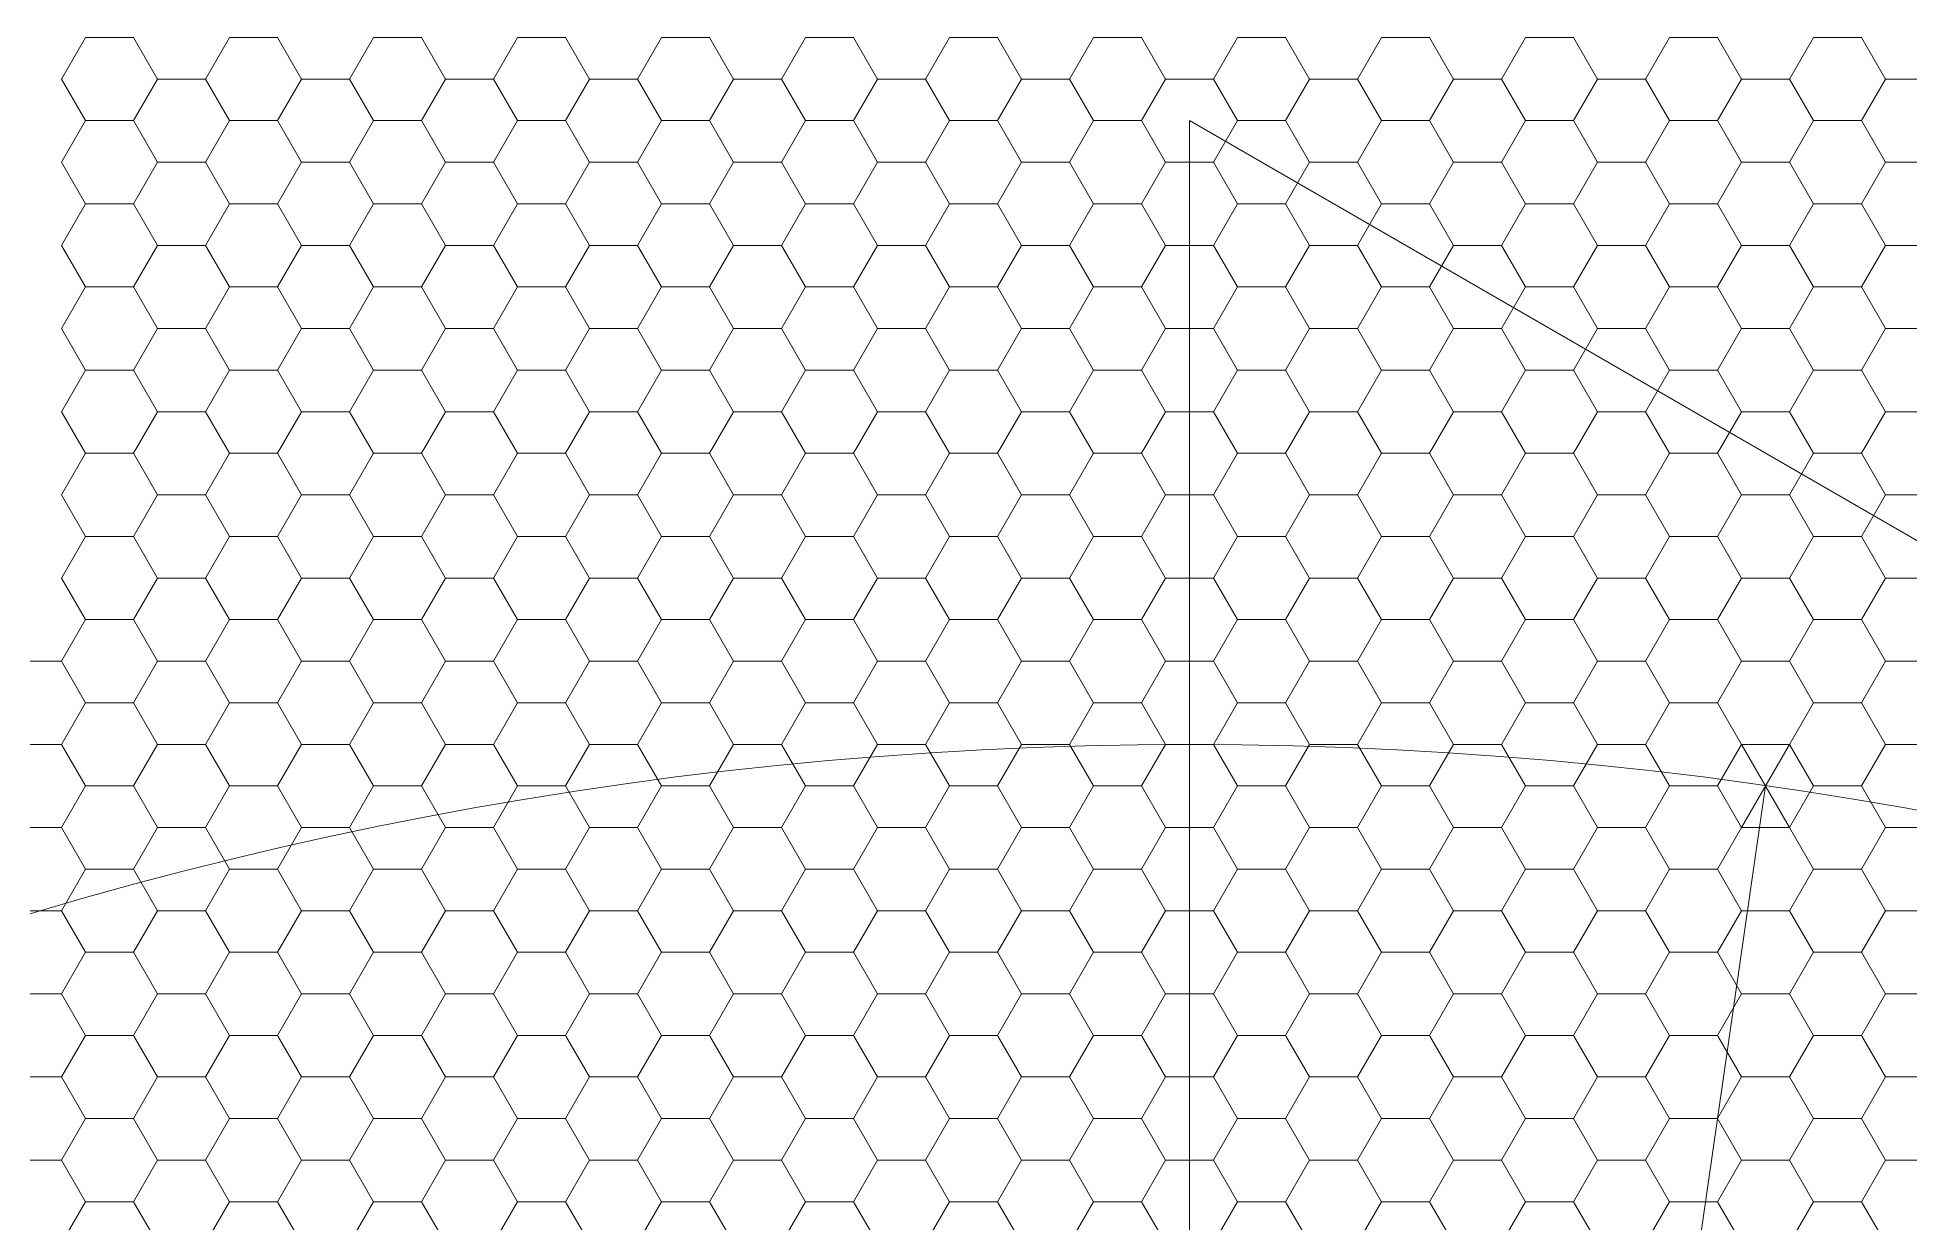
# Model space of a CAD drawing. Header units: inches. Extents: x 59 to 241, y -1 to 185.
# Drawn here: x 126 to 165, y 160.65 to 185.33 of the extents above; entities that cross this region are included whole.
import ezdxf

# ---------------------------------------------------------------- set-up
doc = ezdxf.new("R2010")
doc.units = ezdxf.units.IN
doc.header["$MEASUREMENT"] = 0
doc.layers.get('0').update_dxf_attribs({"lineweight": 0})
doc.layers.add('Dimensions', color=7, linetype='Continuous', lineweight=0)
doc.styles.get("Standard").update_dxf_attribs({"font": 'arial.ttf'})
doc.dimstyles.get("Standard").update_dxf_attribs({"dimtxt": 0.166667, "dimasz": 0.14, "dimexe": 0.13, "dimexo": 0.0625, "dimgap": 0.06, "dimtad": 0, "dimzin": 0, "dimdsep": 46, "dimtxsty": 'Standard', "dimcen": 0, "dimazin": 0, "dimtfac": 1, "dimtofl": 0, "dimtmove": 0, "dimatfit": 3, "dimfxl": 1, "dimtfillclr": 7, "dimtolj": 1, "dimtzin": 0, "dimarcsym": 0})

# ---------------------------------------------------------------- blocks, each defined once
blk = doc.blocks.new('*D2')
at = {"layer": 'Defpoints', "color": 0}
for p in [(150, 183.597), (201.759, 176.251), (151.157, 89.781), (150, 86.602), (150, 86.602)]:
    blk.add_point(p, dxfattribs=at)
at = {"layer": 'Dimensions', "color": 7, "linetype": 'ByBlock', "lineweight": -2}
for start, end in [(81.5757, 87.6283), (62.3717, 68.4243)]:
    blk.add_arc((150, 86.602), 3.382, start, end, dxfattribs=at)
at = {"layer": 'Dimensions', "color": 7}
for points in [[(150.14, 90.005), (150.139, 89.959), (150, 89.985)], [(151.557, 89.579), (151.58, 89.62), (151.691, 89.532)]]:
    blk.add_solid(points, dxfattribs=at)
at = {"layer": 'Dimensions', "color": 7, "lineweight": 0, "insert": (150.875, 89.87), "char_height": 0.16667, "attachment_point": 5, "rotation": 345}
blk.add_mtext('\\A1;30.00%%d', dxfattribs=at)
blk = doc.blocks.new('*D3')
at = {"layer": 'Defpoints', "color": 0}
for p in [(150, 183.597), (162, 169.741), (150.201, 88.698), (150, 86.602), (150, 86.602)]:
    blk.add_point(p, dxfattribs=at)
at = {"layer": 'Dimensions', "color": 7, "linetype": 'ByBlock', "lineweight": -2}
for start, end in [(85.5982, 86.1885), (77.9753, 81.7868)]:
    blk.add_arc((150, 86.602), 2.105, start, end, dxfattribs=at)
at = {"layer": 'Dimensions', "color": 7}
for points in [[(150.141, 88.726), (150.139, 88.679), (150, 88.707)], [(150.159, 88.678), (150.164, 88.724), (150.301, 88.686)]]:
    blk.add_solid(points, dxfattribs=at)
at = {"layer": 'Dimensions', "color": 7, "lineweight": 0, "insert": (150.754, 88.594), "char_height": 0.16667, "attachment_point": 5, "rotation": 347.9753}
blk.add_mtext('\\A1;8.21%%d', dxfattribs=at)

msp = doc.modelspace()

# ---------------------------------------------------------------- linework, layer by layer
at = {"color": 7, "linetype": 'Continuous', "lineweight": 0}
for p, q in [((150, 86.602), (150, 183.597)), ((234, 135.1), (150, 183.597)), ((161.5, 170.607), (162.5, 168.875)), ((162.5, 170.607), (161.5, 168.875)), ((150, 86.602), (162, 169.741))]:
    msp.add_line(p, q, dxfattribs=at)
at = {"color": 251, "linetype": 'Continuous', "lineweight": 0, "flags": 128}
for points in [[(128, 185.329), (127, 185.329), (126.5, 184.463), (127, 183.597), (128, 183.597), (128.5, 184.463)], [(131, 185.329), (130, 185.329), (129.5, 184.463), (130, 183.597), (131, 183.597), (131.5, 184.463)], [(134, 185.329), (133, 185.329), (132.5, 184.463), (133, 183.597), (134, 183.597), (134.5, 184.463)], [(137, 185.329), (136, 185.329), (135.5, 184.463), (136, 183.597), (137, 183.597), (137.5, 184.463)], [(140, 185.329), (139, 185.329), (138.5, 184.463), (139, 183.597), (140, 183.597), (140.5, 184.463)], [(143, 185.329), (142, 185.329), (141.5, 184.463), (142, 183.597), (143, 183.597), (143.5, 184.463)], [(146, 185.329), (145, 185.329), (144.5, 184.463), (145, 183.597), (146, 183.597), (146.5, 184.463)], [(149, 185.329), (148, 185.329), (147.5, 184.463), (148, 183.597), (149, 183.597), (149.5, 184.463)], [(152, 185.329), (151, 185.329), (150.5, 184.463), (151, 183.597), (152, 183.597), (152.5, 184.463)], [(155, 185.329), (154, 185.329), (153.5, 184.463), (154, 183.597), (155, 183.597), (155.5, 184.463)], [(158, 185.329), (157, 185.329), (156.5, 184.463), (157, 183.597), (158, 183.597), (158.5, 184.463)], [(161, 185.329), (160, 185.329), (159.5, 184.463), (160, 183.597), (161, 183.597), (161.5, 184.463)], [(164, 185.329), (163, 185.329), (162.5, 184.463), (163, 183.597), (164, 183.597), (164.5, 184.463)], [(129.5, 184.463), (128.5, 184.463), (128, 183.597), (128.5, 182.731), (129.5, 182.731), (130, 183.597)], [(132.5, 184.463), (131.5, 184.463), (131, 183.597), (131.5, 182.731), (132.5, 182.731), (133, 183.597)], [(135.5, 184.463), (134.5, 184.463), (134, 183.597), (134.5, 182.731), (135.5, 182.731), (136, 183.597)], [(138.5, 184.463), (137.5, 184.463), (137, 183.597), (137.5, 182.731), (138.5, 182.731), (139, 183.597)], [(141.5, 184.463), (140.5, 184.463), (140, 183.597), (140.5, 182.731), (141.5, 182.731), (142, 183.597)], [(144.5, 184.463), (143.5, 184.463), (143, 183.597), (143.5, 182.731), (144.5, 182.731), (145, 183.597)], [(147.5, 184.463), (146.5, 184.463), (146, 183.597), (146.5, 182.731), (147.5, 182.731), (148, 183.597)], [(150.5, 184.463), (149.5, 184.463), (149, 183.597), (149.5, 182.731), (150.5, 182.731), (151, 183.597)], [(153.5, 184.463), (152.5, 184.463), (152, 183.597), (152.5, 182.731), (153.5, 182.731), (154, 183.597)], [(156.5, 184.463), (155.5, 184.463), (155, 183.597), (155.5, 182.731), (156.5, 182.731), (157, 183.597)], [(159.5, 184.463), (158.5, 184.463), (158, 183.597), (158.5, 182.731), (159.5, 182.731), (160, 183.597)], [(162.5, 184.463), (161.5, 184.463), (161, 183.597), (161.5, 182.731), (162.5, 182.731), (163, 183.597)], [(165.5, 184.463), (164.5, 184.463), (164, 183.597), (164.5, 182.731), (165.5, 182.731), (166, 183.597)], [(128, 183.597), (127, 183.597), (126.5, 182.731), (127, 181.865), (128, 181.865), (128.5, 182.731)], [(131, 183.597), (130, 183.597), (129.5, 182.731), (130, 181.865), (131, 181.865), (131.5, 182.731)], [(134, 183.597), (133, 183.597), (132.5, 182.731), (133, 181.865), (134, 181.865), (134.5, 182.731)], [(137, 183.597), (136, 183.597), (135.5, 182.731), (136, 181.865), (137, 181.865), (137.5, 182.731)], [(140, 183.597), (139, 183.597), (138.5, 182.731), (139, 181.865), (140, 181.865), (140.5, 182.731)], [(143, 183.597), (142, 183.597), (141.5, 182.731), (142, 181.865), (143, 181.865), (143.5, 182.731)], [(146, 183.597), (145, 183.597), (144.5, 182.731), (145, 181.865), (146, 181.865), (146.5, 182.731)], [(149, 183.597), (148, 183.597), (147.5, 182.731), (148, 181.865), (149, 181.865), (149.5, 182.731)], [(152, 183.597), (151, 183.597), (150.5, 182.731), (151, 181.865), (152, 181.865), (152.5, 182.731)], [(155, 183.597), (154, 183.597), (153.5, 182.731), (154, 181.865), (155, 181.865), (155.5, 182.731)], [(158, 183.597), (157, 183.597), (156.5, 182.731), (157, 181.865), (158, 181.865), (158.5, 182.731)], [(161, 183.597), (160, 183.597), (159.5, 182.731), (160, 181.865), (161, 181.865), (161.5, 182.731)], [(164, 183.597), (163, 183.597), (162.5, 182.731), (163, 181.865), (164, 181.865), (164.5, 182.731)], [(129.5, 182.731), (128.5, 182.731), (128, 181.865), (128.5, 180.999), (129.5, 180.999), (130, 181.865)], [(132.5, 182.731), (131.5, 182.731), (131, 181.865), (131.5, 180.999), (132.5, 180.999), (133, 181.865)], [(135.5, 182.731), (134.5, 182.731), (134, 181.865), (134.5, 180.999), (135.5, 180.999), (136, 181.865)], [(138.5, 182.731), (137.5, 182.731), (137, 181.865), (137.5, 180.999), (138.5, 180.999), (139, 181.865)], [(141.5, 182.731), (140.5, 182.731), (140, 181.865), (140.5, 180.999), (141.5, 180.999), (142, 181.865)], [(144.5, 182.731), (143.5, 182.731), (143, 181.865), (143.5, 180.999), (144.5, 180.999), (145, 181.865)], [(147.5, 182.731), (146.5, 182.731), (146, 181.865), (146.5, 180.999), (147.5, 180.999), (148, 181.865)], [(150.5, 182.731), (149.5, 182.731), (149, 181.865), (149.5, 180.999), (150.5, 180.999), (151, 181.865)], [(153.5, 182.731), (152.5, 182.731), (152, 181.865), (152.5, 180.999), (153.5, 180.999), (154, 181.865)], [(156.5, 182.731), (155.5, 182.731), (155, 181.865), (155.5, 180.999), (156.5, 180.999), (157, 181.865)], [(159.5, 182.731), (158.5, 182.731), (158, 181.865), (158.5, 180.999), (159.5, 180.999), (160, 181.865)], [(162.5, 182.731), (161.5, 182.731), (161, 181.865), (161.5, 180.999), (162.5, 180.999), (163, 181.865)], [(165.5, 182.731), (164.5, 182.731), (164, 181.865), (164.5, 180.999), (165.5, 180.999), (166, 181.865)], [(128, 181.865), (127, 181.865), (126.5, 180.999), (127, 180.133), (128, 180.133), (128.5, 180.999)], [(131, 181.865), (130, 181.865), (129.5, 180.999), (130, 180.133), (131, 180.133), (131.5, 180.999)], [(134, 181.865), (133, 181.865), (132.5, 180.999), (133, 180.133), (134, 180.133), (134.5, 180.999)], [(137, 181.865), (136, 181.865), (135.5, 180.999), (136, 180.133), (137, 180.133), (137.5, 180.999)], [(140, 181.865), (139, 181.865), (138.5, 180.999), (139, 180.133), (140, 180.133), (140.5, 180.999)], [(143, 181.865), (142, 181.865), (141.5, 180.999), (142, 180.133), (143, 180.133), (143.5, 180.999)], [(146, 181.865), (145, 181.865), (144.5, 180.999), (145, 180.133), (146, 180.133), (146.5, 180.999)], [(149, 181.865), (148, 181.865), (147.5, 180.999), (148, 180.133), (149, 180.133), (149.5, 180.999)], [(152, 181.865), (151, 181.865), (150.5, 180.999), (151, 180.133), (152, 180.133), (152.5, 180.999)], [(155, 181.865), (154, 181.865), (153.5, 180.999), (154, 180.133), (155, 180.133), (155.5, 180.999)], [(158, 181.865), (157, 181.865), (156.5, 180.999), (157, 180.133), (158, 180.133), (158.5, 180.999)], [(161, 181.865), (160, 181.865), (159.5, 180.999), (160, 180.133), (161, 180.133), (161.5, 180.999)], [(164, 181.865), (163, 181.865), (162.5, 180.999), (163, 180.133), (164, 180.133), (164.5, 180.999)], [(129.5, 180.999), (128.5, 180.999), (128, 180.133), (128.5, 179.267), (129.5, 179.267), (130, 180.133)], [(132.5, 180.999), (131.5, 180.999), (131, 180.133), (131.5, 179.267), (132.5, 179.267), (133, 180.133)], [(135.5, 180.999), (134.5, 180.999), (134, 180.133), (134.5, 179.267), (135.5, 179.267), (136, 180.133)], [(138.5, 180.999), (137.5, 180.999), (137, 180.133), (137.5, 179.267), (138.5, 179.267), (139, 180.133)], [(141.5, 180.999), (140.5, 180.999), (140, 180.133), (140.5, 179.267), (141.5, 179.267), (142, 180.133)], [(144.5, 180.999), (143.5, 180.999), (143, 180.133), (143.5, 179.267), (144.5, 179.267), (145, 180.133)], [(147.5, 180.999), (146.5, 180.999), (146, 180.133), (146.5, 179.267), (147.5, 179.267), (148, 180.133)], [(150.5, 180.999), (149.5, 180.999), (149, 180.133), (149.5, 179.267), (150.5, 179.267), (151, 180.133)], [(153.5, 180.999), (152.5, 180.999), (152, 180.133), (152.5, 179.267), (153.5, 179.267), (154, 180.133)], [(156.5, 180.999), (155.5, 180.999), (155, 180.133), (155.5, 179.267), (156.5, 179.267), (157, 180.133)], [(159.5, 180.999), (158.5, 180.999), (158, 180.133), (158.5, 179.267), (159.5, 179.267), (160, 180.133)], [(162.5, 180.999), (161.5, 180.999), (161, 180.133), (161.5, 179.267), (162.5, 179.267), (163, 180.133)], [(165.5, 180.999), (164.5, 180.999), (164, 180.133), (164.5, 179.267), (165.5, 179.267), (166, 180.133)], [(128, 180.133), (127, 180.133), (126.5, 179.267), (127, 178.401), (128, 178.401), (128.5, 179.267)], [(131, 180.133), (130, 180.133), (129.5, 179.267), (130, 178.401), (131, 178.401), (131.5, 179.267)], [(134, 180.133), (133, 180.133), (132.5, 179.267), (133, 178.401), (134, 178.401), (134.5, 179.267)], [(137, 180.133), (136, 180.133), (135.5, 179.267), (136, 178.401), (137, 178.401), (137.5, 179.267)], [(140, 180.133), (139, 180.133), (138.5, 179.267), (139, 178.401), (140, 178.401), (140.5, 179.267)], [(143, 180.133), (142, 180.133), (141.5, 179.267), (142, 178.401), (143, 178.401), (143.5, 179.267)], [(146, 180.133), (145, 180.133), (144.5, 179.267), (145, 178.401), (146, 178.401), (146.5, 179.267)], [(149, 180.133), (148, 180.133), (147.5, 179.267), (148, 178.401), (149, 178.401), (149.5, 179.267)], [(152, 180.133), (151, 180.133), (150.5, 179.267), (151, 178.401), (152, 178.401), (152.5, 179.267)], [(155, 180.133), (154, 180.133), (153.5, 179.267), (154, 178.401), (155, 178.401), (155.5, 179.267)], [(158, 180.133), (157, 180.133), (156.5, 179.267), (157, 178.401), (158, 178.401), (158.5, 179.267)], [(161, 180.133), (160, 180.133), (159.5, 179.267), (160, 178.401), (161, 178.401), (161.5, 179.267)], [(164, 180.133), (163, 180.133), (162.5, 179.267), (163, 178.401), (164, 178.401), (164.5, 179.267)], [(129.5, 179.267), (128.5, 179.267), (128, 178.401), (128.5, 177.535), (129.5, 177.535), (130, 178.401)], [(132.5, 179.267), (131.5, 179.267), (131, 178.401), (131.5, 177.535), (132.5, 177.535), (133, 178.401)], [(135.5, 179.267), (134.5, 179.267), (134, 178.401), (134.5, 177.535), (135.5, 177.535), (136, 178.401)], [(138.5, 179.267), (137.5, 179.267), (137, 178.401), (137.5, 177.535), (138.5, 177.535), (139, 178.401)], [(141.5, 179.267), (140.5, 179.267), (140, 178.401), (140.5, 177.535), (141.5, 177.535), (142, 178.401)], [(144.5, 179.267), (143.5, 179.267), (143, 178.401), (143.5, 177.535), (144.5, 177.535), (145, 178.401)], [(147.5, 179.267), (146.5, 179.267), (146, 178.401), (146.5, 177.535), (147.5, 177.535), (148, 178.401)], [(150.5, 179.267), (149.5, 179.267), (149, 178.401), (149.5, 177.535), (150.5, 177.535), (151, 178.401)], [(153.5, 179.267), (152.5, 179.267), (152, 178.401), (152.5, 177.535), (153.5, 177.535), (154, 178.401)], [(156.5, 179.267), (155.5, 179.267), (155, 178.401), (155.5, 177.535), (156.5, 177.535), (157, 178.401)], [(159.5, 179.267), (158.5, 179.267), (158, 178.401), (158.5, 177.535), (159.5, 177.535), (160, 178.401)], [(162.5, 179.267), (161.5, 179.267), (161, 178.401), (161.5, 177.535), (162.5, 177.535), (163, 178.401)], [(165.5, 179.267), (164.5, 179.267), (164, 178.401), (164.5, 177.535), (165.5, 177.535), (166, 178.401)], [(128, 178.401), (127, 178.401), (126.5, 177.535), (127, 176.669), (128, 176.669), (128.5, 177.535)], [(131, 178.401), (130, 178.401), (129.5, 177.535), (130, 176.669), (131, 176.669), (131.5, 177.535)], [(134, 178.401), (133, 178.401), (132.5, 177.535), (133, 176.669), (134, 176.669), (134.5, 177.535)], [(137, 178.401), (136, 178.401), (135.5, 177.535), (136, 176.669), (137, 176.669), (137.5, 177.535)], [(140, 178.401), (139, 178.401), (138.5, 177.535), (139, 176.669), (140, 176.669), (140.5, 177.535)], [(143, 178.401), (142, 178.401), (141.5, 177.535), (142, 176.669), (143, 176.669), (143.5, 177.535)], [(146, 178.401), (145, 178.401), (144.5, 177.535), (145, 176.669), (146, 176.669), (146.5, 177.535)], [(149, 178.401), (148, 178.401), (147.5, 177.535), (148, 176.669), (149, 176.669), (149.5, 177.535)], [(152, 178.401), (151, 178.401), (150.5, 177.535), (151, 176.669), (152, 176.669), (152.5, 177.535)], [(155, 178.401), (154, 178.401), (153.5, 177.535), (154, 176.669), (155, 176.669), (155.5, 177.535)], [(158, 178.401), (157, 178.401), (156.5, 177.535), (157, 176.669), (158, 176.669), (158.5, 177.535)], [(161, 178.401), (160, 178.401), (159.5, 177.535), (160, 176.669), (161, 176.669), (161.5, 177.535)], [(164, 178.401), (163, 178.401), (162.5, 177.535), (163, 176.669), (164, 176.669), (164.5, 177.535)], [(129.5, 177.535), (128.5, 177.535), (128, 176.669), (128.5, 175.803), (129.5, 175.803), (130, 176.669)], [(132.5, 177.535), (131.5, 177.535), (131, 176.669), (131.5, 175.803), (132.5, 175.803), (133, 176.669)], [(135.5, 177.535), (134.5, 177.535), (134, 176.669), (134.5, 175.803), (135.5, 175.803), (136, 176.669)], [(138.5, 177.535), (137.5, 177.535), (137, 176.669), (137.5, 175.803), (138.5, 175.803), (139, 176.669)], [(141.5, 177.535), (140.5, 177.535), (140, 176.669), (140.5, 175.803), (141.5, 175.803), (142, 176.669)], [(144.5, 177.535), (143.5, 177.535), (143, 176.669), (143.5, 175.803), (144.5, 175.803), (145, 176.669)], [(147.5, 177.535), (146.5, 177.535), (146, 176.669), (146.5, 175.803), (147.5, 175.803), (148, 176.669)], [(150.5, 177.535), (149.5, 177.535), (149, 176.669), (149.5, 175.803), (150.5, 175.803), (151, 176.669)], [(153.5, 177.535), (152.5, 177.535), (152, 176.669), (152.5, 175.803), (153.5, 175.803), (154, 176.669)], [(156.5, 177.535), (155.5, 177.535), (155, 176.669), (155.5, 175.803), (156.5, 175.803), (157, 176.669)], [(159.5, 177.535), (158.5, 177.535), (158, 176.669), (158.5, 175.803), (159.5, 175.803), (160, 176.669)], [(162.5, 177.535), (161.5, 177.535), (161, 176.669), (161.5, 175.803), (162.5, 175.803), (163, 176.669)], [(165.5, 177.535), (164.5, 177.535), (164, 176.669), (164.5, 175.803), (165.5, 175.803), (166, 176.669)], [(128, 176.669), (127, 176.669), (126.5, 175.803), (127, 174.937), (128, 174.937), (128.5, 175.803)], [(131, 176.669), (130, 176.669), (129.5, 175.803), (130, 174.937), (131, 174.937), (131.5, 175.803)], [(134, 176.669), (133, 176.669), (132.5, 175.803), (133, 174.937), (134, 174.937), (134.5, 175.803)], [(137, 176.669), (136, 176.669), (135.5, 175.803), (136, 174.937), (137, 174.937), (137.5, 175.803)], [(140, 176.669), (139, 176.669), (138.5, 175.803), (139, 174.937), (140, 174.937), (140.5, 175.803)], [(143, 176.669), (142, 176.669), (141.5, 175.803), (142, 174.937), (143, 174.937), (143.5, 175.803)], [(146, 176.669), (145, 176.669), (144.5, 175.803), (145, 174.937), (146, 174.937), (146.5, 175.803)], [(149, 176.669), (148, 176.669), (147.5, 175.803), (148, 174.937), (149, 174.937), (149.5, 175.803)], [(152, 176.669), (151, 176.669), (150.5, 175.803), (151, 174.937), (152, 174.937), (152.5, 175.803)], [(155, 176.669), (154, 176.669), (153.5, 175.803), (154, 174.937), (155, 174.937), (155.5, 175.803)], [(158, 176.669), (157, 176.669), (156.5, 175.803), (157, 174.937), (158, 174.937), (158.5, 175.803)], [(161, 176.669), (160, 176.669), (159.5, 175.803), (160, 174.937), (161, 174.937), (161.5, 175.803)], [(164, 176.669), (163, 176.669), (162.5, 175.803), (163, 174.937), (164, 174.937), (164.5, 175.803)], [(129.5, 175.803), (128.5, 175.803), (128, 174.937), (128.5, 174.071), (129.5, 174.071), (130, 174.937)], [(132.5, 175.803), (131.5, 175.803), (131, 174.937), (131.5, 174.071), (132.5, 174.071), (133, 174.937)], [(135.5, 175.803), (134.5, 175.803), (134, 174.937), (134.5, 174.071), (135.5, 174.071), (136, 174.937)], [(138.5, 175.803), (137.5, 175.803), (137, 174.937), (137.5, 174.071), (138.5, 174.071), (139, 174.937)], [(141.5, 175.803), (140.5, 175.803), (140, 174.937), (140.5, 174.071), (141.5, 174.071), (142, 174.937)], [(144.5, 175.803), (143.5, 175.803), (143, 174.937), (143.5, 174.071), (144.5, 174.071), (145, 174.937)], [(147.5, 175.803), (146.5, 175.803), (146, 174.937), (146.5, 174.071), (147.5, 174.071), (148, 174.937)], [(150.5, 175.803), (149.5, 175.803), (149, 174.937), (149.5, 174.071), (150.5, 174.071), (151, 174.937)], [(153.5, 175.803), (152.5, 175.803), (152, 174.937), (152.5, 174.071), (153.5, 174.071), (154, 174.937)], [(156.5, 175.803), (155.5, 175.803), (155, 174.937), (155.5, 174.071), (156.5, 174.071), (157, 174.937)], [(159.5, 175.803), (158.5, 175.803), (158, 174.937), (158.5, 174.071), (159.5, 174.071), (160, 174.937)], [(162.5, 175.803), (161.5, 175.803), (161, 174.937), (161.5, 174.071), (162.5, 174.071), (163, 174.937)], [(165.5, 175.803), (164.5, 175.803), (164, 174.937), (164.5, 174.071), (165.5, 174.071), (166, 174.937)], [(128, 174.937), (127, 174.937), (126.5, 174.071), (127, 173.205), (128, 173.205), (128.5, 174.071)], [(131, 174.937), (130, 174.937), (129.5, 174.071), (130, 173.205), (131, 173.205), (131.5, 174.071)], [(134, 174.937), (133, 174.937), (132.5, 174.071), (133, 173.205), (134, 173.205), (134.5, 174.071)], [(137, 174.937), (136, 174.937), (135.5, 174.071), (136, 173.205), (137, 173.205), (137.5, 174.071)], [(140, 174.937), (139, 174.937), (138.5, 174.071), (139, 173.205), (140, 173.205), (140.5, 174.071)], [(143, 174.937), (142, 174.937), (141.5, 174.071), (142, 173.205), (143, 173.205), (143.5, 174.071)], [(146, 174.937), (145, 174.937), (144.5, 174.071), (145, 173.205), (146, 173.205), (146.5, 174.071)], [(149, 174.937), (148, 174.937), (147.5, 174.071), (148, 173.205), (149, 173.205), (149.5, 174.071)], [(152, 174.937), (151, 174.937), (150.5, 174.071), (151, 173.205), (152, 173.205), (152.5, 174.071)], [(155, 174.937), (154, 174.937), (153.5, 174.071), (154, 173.205), (155, 173.205), (155.5, 174.071)], [(158, 174.937), (157, 174.937), (156.5, 174.071), (157, 173.205), (158, 173.205), (158.5, 174.071)], [(161, 174.937), (160, 174.937), (159.5, 174.071), (160, 173.205), (161, 173.205), (161.5, 174.071)], [(164, 174.937), (163, 174.937), (162.5, 174.071), (163, 173.205), (164, 173.205), (164.5, 174.071)], [(129.5, 174.071), (128.5, 174.071), (128, 173.205), (128.5, 172.339), (129.5, 172.339), (130, 173.205)], [(132.5, 174.071), (131.5, 174.071), (131, 173.205), (131.5, 172.339), (132.5, 172.339), (133, 173.205)], [(135.5, 174.071), (134.5, 174.071), (134, 173.205), (134.5, 172.339), (135.5, 172.339), (136, 173.205)], [(138.5, 174.071), (137.5, 174.071), (137, 173.205), (137.5, 172.339), (138.5, 172.339), (139, 173.205)], [(141.5, 174.071), (140.5, 174.071), (140, 173.205), (140.5, 172.339), (141.5, 172.339), (142, 173.205)], [(144.5, 174.071), (143.5, 174.071), (143, 173.205), (143.5, 172.339), (144.5, 172.339), (145, 173.205)], [(147.5, 174.071), (146.5, 174.071), (146, 173.205), (146.5, 172.339), (147.5, 172.339), (148, 173.205)], [(150.5, 174.071), (149.5, 174.071), (149, 173.205), (149.5, 172.339), (150.5, 172.339), (151, 173.205)], [(153.5, 174.071), (152.5, 174.071), (152, 173.205), (152.5, 172.339), (153.5, 172.339), (154, 173.205)], [(156.5, 174.071), (155.5, 174.071), (155, 173.205), (155.5, 172.339), (156.5, 172.339), (157, 173.205)], [(159.5, 174.071), (158.5, 174.071), (158, 173.205), (158.5, 172.339), (159.5, 172.339), (160, 173.205)], [(162.5, 174.071), (161.5, 174.071), (161, 173.205), (161.5, 172.339), (162.5, 172.339), (163, 173.205)], [(165.5, 174.071), (164.5, 174.071), (164, 173.205), (164.5, 172.339), (165.5, 172.339), (166, 173.205)], [(128, 173.205), (127, 173.205), (126.5, 172.339), (127, 171.473), (128, 171.473), (128.5, 172.339)], [(128, 173.205), (127, 173.205), (126.5, 172.339), (127, 171.473), (128, 171.473), (128.5, 172.339)], [(131, 173.205), (130, 173.205), (129.5, 172.339), (130, 171.473), (131, 171.473), (131.5, 172.339)], [(131, 173.205), (130, 173.205), (129.5, 172.339), (130, 171.473), (131, 171.473), (131.5, 172.339)], [(134, 173.205), (133, 173.205), (132.5, 172.339), (133, 171.473), (134, 171.473), (134.5, 172.339)], [(134, 173.205), (133, 173.205), (132.5, 172.339), (133, 171.473), (134, 171.473), (134.5, 172.339)], [(137, 173.205), (136, 173.205), (135.5, 172.339), (136, 171.473), (137, 171.473), (137.5, 172.339)], [(137, 173.205), (136, 173.205), (135.5, 172.339), (136, 171.473), (137, 171.473), (137.5, 172.339)], [(140, 173.205), (139, 173.205), (138.5, 172.339), (139, 171.473), (140, 171.473), (140.5, 172.339)], [(140, 173.205), (139, 173.205), (138.5, 172.339), (139, 171.473), (140, 171.473), (140.5, 172.339)], [(143, 173.205), (142, 173.205), (141.5, 172.339), (142, 171.473), (143, 171.473), (143.5, 172.339)], [(143, 173.205), (142, 173.205), (141.5, 172.339), (142, 171.473), (143, 171.473), (143.5, 172.339)], [(146, 173.205), (145, 173.205), (144.5, 172.339), (145, 171.473), (146, 171.473), (146.5, 172.339)], [(146, 173.205), (145, 173.205), (144.5, 172.339), (145, 171.473), (146, 171.473), (146.5, 172.339)], [(149, 173.205), (148, 173.205), (147.5, 172.339), (148, 171.473), (149, 171.473), (149.5, 172.339)], [(149, 173.205), (148, 173.205), (147.5, 172.339), (148, 171.473), (149, 171.473), (149.5, 172.339)], [(152, 173.205), (151, 173.205), (150.5, 172.339), (151, 171.473), (152, 171.473), (152.5, 172.339)], [(152, 173.205), (151, 173.205), (150.5, 172.339), (151, 171.473), (152, 171.473), (152.5, 172.339)], [(155, 173.205), (154, 173.205), (153.5, 172.339), (154, 171.473), (155, 171.473), (155.5, 172.339)], [(155, 173.205), (154, 173.205), (153.5, 172.339), (154, 171.473), (155, 171.473), (155.5, 172.339)], [(158, 173.205), (157, 173.205), (156.5, 172.339), (157, 171.473), (158, 171.473), (158.5, 172.339)], [(158, 173.205), (157, 173.205), (156.5, 172.339), (157, 171.473), (158, 171.473), (158.5, 172.339)], [(161, 173.205), (160, 173.205), (159.5, 172.339), (160, 171.473), (161, 171.473), (161.5, 172.339)], [(161, 173.205), (160, 173.205), (159.5, 172.339), (160, 171.473), (161, 171.473), (161.5, 172.339)], [(164, 173.205), (163, 173.205), (162.5, 172.339), (163, 171.473), (164, 171.473), (164.5, 172.339)], [(164, 173.205), (163, 173.205), (162.5, 172.339), (163, 171.473), (164, 171.473), (164.5, 172.339)], [(126.5, 172.339), (125.5, 172.339), (125, 171.473), (125.5, 170.607), (126.5, 170.607), (127, 171.473)], [(129.5, 172.339), (128.5, 172.339), (128, 171.473), (128.5, 170.607), (129.5, 170.607), (130, 171.473)], [(132.5, 172.339), (131.5, 172.339), (131, 171.473), (131.5, 170.607), (132.5, 170.607), (133, 171.473)], [(135.5, 172.339), (134.5, 172.339), (134, 171.473), (134.5, 170.607), (135.5, 170.607), (136, 171.473)], [(138.5, 172.339), (137.5, 172.339), (137, 171.473), (137.5, 170.607), (138.5, 170.607), (139, 171.473)], [(141.5, 172.339), (140.5, 172.339), (140, 171.473), (140.5, 170.607), (141.5, 170.607), (142, 171.473)], [(144.5, 172.339), (143.5, 172.339), (143, 171.473), (143.5, 170.607), (144.5, 170.607), (145, 171.473)], [(147.5, 172.339), (146.5, 172.339), (146, 171.473), (146.5, 170.607), (147.5, 170.607), (148, 171.473)], [(150.5, 172.339), (149.5, 172.339), (149, 171.473), (149.5, 170.607), (150.5, 170.607), (151, 171.473)], [(153.5, 172.339), (152.5, 172.339), (152, 171.473), (152.5, 170.607), (153.5, 170.607), (154, 171.473)], [(156.5, 172.339), (155.5, 172.339), (155, 171.473), (155.5, 170.607), (156.5, 170.607), (157, 171.473)], [(159.5, 172.339), (158.5, 172.339), (158, 171.473), (158.5, 170.607), (159.5, 170.607), (160, 171.473)], [(162.5, 172.339), (161.5, 172.339), (161, 171.473), (161.5, 170.607), (162.5, 170.607), (163, 171.473)], [(165.5, 172.339), (164.5, 172.339), (164, 171.473), (164.5, 170.607), (165.5, 170.607), (166, 171.473)], [(128, 171.473), (127, 171.473), (126.5, 170.607), (127, 169.741), (128, 169.741), (128.5, 170.607)], [(131, 171.473), (130, 171.473), (129.5, 170.607), (130, 169.741), (131, 169.741), (131.5, 170.607)], [(134, 171.473), (133, 171.473), (132.5, 170.607), (133, 169.741), (134, 169.741), (134.5, 170.607)], [(137, 171.473), (136, 171.473), (135.5, 170.607), (136, 169.741), (137, 169.741), (137.5, 170.607)], [(140, 171.473), (139, 171.473), (138.5, 170.607), (139, 169.741), (140, 169.741), (140.5, 170.607)], [(143, 171.473), (142, 171.473), (141.5, 170.607), (142, 169.741), (143, 169.741), (143.5, 170.607)], [(146, 171.473), (145, 171.473), (144.5, 170.607), (145, 169.741), (146, 169.741), (146.5, 170.607)], [(149, 171.473), (148, 171.473), (147.5, 170.607), (148, 169.741), (149, 169.741), (149.5, 170.607)], [(152, 171.473), (151, 171.473), (150.5, 170.607), (151, 169.741), (152, 169.741), (152.5, 170.607)], [(155, 171.473), (154, 171.473), (153.5, 170.607), (154, 169.741), (155, 169.741), (155.5, 170.607)], [(158, 171.473), (157, 171.473), (156.5, 170.607), (157, 169.741), (158, 169.741), (158.5, 170.607)], [(161, 171.473), (160, 171.473), (159.5, 170.607), (160, 169.741), (161, 169.741), (161.5, 170.607)], [(164, 171.473), (163, 171.473), (162.5, 170.607), (163, 169.741), (164, 169.741), (164.5, 170.607)], [(126.5, 170.607), (125.5, 170.607), (125, 169.741), (125.5, 168.875), (126.5, 168.875), (127, 169.741)], [(129.5, 170.607), (128.5, 170.607), (128, 169.741), (128.5, 168.875), (129.5, 168.875), (130, 169.741)], [(132.5, 170.607), (131.5, 170.607), (131, 169.741), (131.5, 168.875), (132.5, 168.875), (133, 169.741)], [(135.5, 170.607), (134.5, 170.607), (134, 169.741), (134.5, 168.875), (135.5, 168.875), (136, 169.741)], [(138.5, 170.607), (137.5, 170.607), (137, 169.741), (137.5, 168.875), (138.5, 168.875), (139, 169.741)], [(141.5, 170.607), (140.5, 170.607), (140, 169.741), (140.5, 168.875), (141.5, 168.875), (142, 169.741)], [(144.5, 170.607), (143.5, 170.607), (143, 169.741), (143.5, 168.875), (144.5, 168.875), (145, 169.741)], [(147.5, 170.607), (146.5, 170.607), (146, 169.741), (146.5, 168.875), (147.5, 168.875), (148, 169.741)], [(150.5, 170.607), (149.5, 170.607), (149, 169.741), (149.5, 168.875), (150.5, 168.875), (151, 169.741)], [(153.5, 170.607), (152.5, 170.607), (152, 169.741), (152.5, 168.875), (153.5, 168.875), (154, 169.741)], [(156.5, 170.607), (155.5, 170.607), (155, 169.741), (155.5, 168.875), (156.5, 168.875), (157, 169.741)], [(159.5, 170.607), (158.5, 170.607), (158, 169.741), (158.5, 168.875), (159.5, 168.875), (160, 169.741)], [(162.5, 170.607), (161.5, 170.607), (161, 169.741), (161.5, 168.875), (162.5, 168.875), (163, 169.741)], [(165.5, 170.607), (164.5, 170.607), (164, 169.741), (164.5, 168.875), (165.5, 168.875), (166, 169.741)], [(128, 169.741), (127, 169.741), (126.5, 168.875), (127, 168.009), (128, 168.009), (128.5, 168.875)], [(131, 169.741), (130, 169.741), (129.5, 168.875), (130, 168.009), (131, 168.009), (131.5, 168.875)], [(134, 169.741), (133, 169.741), (132.5, 168.875), (133, 168.009), (134, 168.009), (134.5, 168.875)], [(137, 169.741), (136, 169.741), (135.5, 168.875), (136, 168.009), (137, 168.009), (137.5, 168.875)], [(140, 169.741), (139, 169.741), (138.5, 168.875), (139, 168.009), (140, 168.009), (140.5, 168.875)], [(143, 169.741), (142, 169.741), (141.5, 168.875), (142, 168.009), (143, 168.009), (143.5, 168.875)], [(146, 169.741), (145, 169.741), (144.5, 168.875), (145, 168.009), (146, 168.009), (146.5, 168.875)], [(149, 169.741), (148, 169.741), (147.5, 168.875), (148, 168.009), (149, 168.009), (149.5, 168.875)], [(152, 169.741), (151, 169.741), (150.5, 168.875), (151, 168.009), (152, 168.009), (152.5, 168.875)], [(155, 169.741), (154, 169.741), (153.5, 168.875), (154, 168.009), (155, 168.009), (155.5, 168.875)], [(158, 169.741), (157, 169.741), (156.5, 168.875), (157, 168.009), (158, 168.009), (158.5, 168.875)], [(161, 169.741), (160, 169.741), (159.5, 168.875), (160, 168.009), (161, 168.009), (161.5, 168.875)], [(164, 169.741), (163, 169.741), (162.5, 168.875), (163, 168.009), (164, 168.009), (164.5, 168.875)], [(126.5, 168.875), (125.5, 168.875), (125, 168.009), (125.5, 167.143), (126.5, 167.143), (127, 168.009)], [(129.5, 168.875), (128.5, 168.875), (128, 168.009), (128.5, 167.143), (129.5, 167.143), (130, 168.009)], [(132.5, 168.875), (131.5, 168.875), (131, 168.009), (131.5, 167.143), (132.5, 167.143), (133, 168.009)], [(135.5, 168.875), (134.5, 168.875), (134, 168.009), (134.5, 167.143), (135.5, 167.143), (136, 168.009)], [(138.5, 168.875), (137.5, 168.875), (137, 168.009), (137.5, 167.143), (138.5, 167.143), (139, 168.009)], [(141.5, 168.875), (140.5, 168.875), (140, 168.009), (140.5, 167.143), (141.5, 167.143), (142, 168.009)], [(144.5, 168.875), (143.5, 168.875), (143, 168.009), (143.5, 167.143), (144.5, 167.143), (145, 168.009)], [(147.5, 168.875), (146.5, 168.875), (146, 168.009), (146.5, 167.143), (147.5, 167.143), (148, 168.009)], [(150.5, 168.875), (149.5, 168.875), (149, 168.009), (149.5, 167.143), (150.5, 167.143), (151, 168.009)], [(153.5, 168.875), (152.5, 168.875), (152, 168.009), (152.5, 167.143), (153.5, 167.143), (154, 168.009)], [(156.5, 168.875), (155.5, 168.875), (155, 168.009), (155.5, 167.143), (156.5, 167.143), (157, 168.009)], [(159.5, 168.875), (158.5, 168.875), (158, 168.009), (158.5, 167.143), (159.5, 167.143), (160, 168.009)], [(162.5, 168.875), (161.5, 168.875), (161, 168.009), (161.5, 167.143), (162.5, 167.143), (163, 168.009)], [(165.5, 168.875), (164.5, 168.875), (164, 168.009), (164.5, 167.143), (165.5, 167.143), (166, 168.009)], [(128, 168.009), (127, 168.009), (126.5, 167.143), (127, 166.277), (128, 166.277), (128.5, 167.143)], [(131, 168.009), (130, 168.009), (129.5, 167.143), (130, 166.277), (131, 166.277), (131.5, 167.143)], [(134, 168.009), (133, 168.009), (132.5, 167.143), (133, 166.277), (134, 166.277), (134.5, 167.143)], [(137, 168.009), (136, 168.009), (135.5, 167.143), (136, 166.277), (137, 166.277), (137.5, 167.143)], [(140, 168.009), (139, 168.009), (138.5, 167.143), (139, 166.277), (140, 166.277), (140.5, 167.143)], [(143, 168.009), (142, 168.009), (141.5, 167.143), (142, 166.277), (143, 166.277), (143.5, 167.143)], [(146, 168.009), (145, 168.009), (144.5, 167.143), (145, 166.277), (146, 166.277), (146.5, 167.143)], [(149, 168.009), (148, 168.009), (147.5, 167.143), (148, 166.277), (149, 166.277), (149.5, 167.143)], [(152, 168.009), (151, 168.009), (150.5, 167.143), (151, 166.277), (152, 166.277), (152.5, 167.143)], [(155, 168.009), (154, 168.009), (153.5, 167.143), (154, 166.277), (155, 166.277), (155.5, 167.143)], [(158, 168.009), (157, 168.009), (156.5, 167.143), (157, 166.277), (158, 166.277), (158.5, 167.143)], [(161, 168.009), (160, 168.009), (159.5, 167.143), (160, 166.277), (161, 166.277), (161.5, 167.143)], [(164, 168.009), (163, 168.009), (162.5, 167.143), (163, 166.277), (164, 166.277), (164.5, 167.143)], [(126.5, 167.143), (125.5, 167.143), (125, 166.277), (125.5, 165.411), (126.5, 165.411), (127, 166.277)], [(129.5, 167.143), (128.5, 167.143), (128, 166.277), (128.5, 165.411), (129.5, 165.411), (130, 166.277)], [(132.5, 167.143), (131.5, 167.143), (131, 166.277), (131.5, 165.411), (132.5, 165.411), (133, 166.277)], [(135.5, 167.143), (134.5, 167.143), (134, 166.277), (134.5, 165.411), (135.5, 165.411), (136, 166.277)], [(138.5, 167.143), (137.5, 167.143), (137, 166.277), (137.5, 165.411), (138.5, 165.411), (139, 166.277)], [(141.5, 167.143), (140.5, 167.143), (140, 166.277), (140.5, 165.411), (141.5, 165.411), (142, 166.277)], [(144.5, 167.143), (143.5, 167.143), (143, 166.277), (143.5, 165.411), (144.5, 165.411), (145, 166.277)], [(147.5, 167.143), (146.5, 167.143), (146, 166.277), (146.5, 165.411), (147.5, 165.411), (148, 166.277)], [(150.5, 167.143), (149.5, 167.143), (149, 166.277), (149.5, 165.411), (150.5, 165.411), (151, 166.277)], [(153.5, 167.143), (152.5, 167.143), (152, 166.277), (152.5, 165.411), (153.5, 165.411), (154, 166.277)], [(156.5, 167.143), (155.5, 167.143), (155, 166.277), (155.5, 165.411), (156.5, 165.411), (157, 166.277)], [(159.5, 167.143), (158.5, 167.143), (158, 166.277), (158.5, 165.411), (159.5, 165.411), (160, 166.277)], [(162.5, 167.143), (161.5, 167.143), (161, 166.277), (161.5, 165.411), (162.5, 165.411), (163, 166.277)], [(165.5, 167.143), (164.5, 167.143), (164, 166.277), (164.5, 165.411), (165.5, 165.411), (166, 166.277)], [(128, 166.277), (127, 166.277), (126.5, 165.411), (127, 164.545), (128, 164.545), (128.5, 165.411)], [(131, 166.277), (130, 166.277), (129.5, 165.411), (130, 164.545), (131, 164.545), (131.5, 165.411)], [(134, 166.277), (133, 166.277), (132.5, 165.411), (133, 164.545), (134, 164.545), (134.5, 165.411)], [(137, 166.277), (136, 166.277), (135.5, 165.411), (136, 164.545), (137, 164.545), (137.5, 165.411)], [(140, 166.277), (139, 166.277), (138.5, 165.411), (139, 164.545), (140, 164.545), (140.5, 165.411)], [(143, 166.277), (142, 166.277), (141.5, 165.411), (142, 164.545), (143, 164.545), (143.5, 165.411)], [(146, 166.277), (145, 166.277), (144.5, 165.411), (145, 164.545), (146, 164.545), (146.5, 165.411)], [(149, 166.277), (148, 166.277), (147.5, 165.411), (148, 164.545), (149, 164.545), (149.5, 165.411)], [(152, 166.277), (151, 166.277), (150.5, 165.411), (151, 164.545), (152, 164.545), (152.5, 165.411)], [(155, 166.277), (154, 166.277), (153.5, 165.411), (154, 164.545), (155, 164.545), (155.5, 165.411)], [(158, 166.277), (157, 166.277), (156.5, 165.411), (157, 164.545), (158, 164.545), (158.5, 165.411)], [(161, 166.277), (160, 166.277), (159.5, 165.411), (160, 164.545), (161, 164.545), (161.5, 165.411)], [(164, 166.277), (163, 166.277), (162.5, 165.411), (163, 164.545), (164, 164.545), (164.5, 165.411)], [(126.5, 165.411), (125.5, 165.411), (125, 164.545), (125.5, 163.679), (126.5, 163.679), (127, 164.545)], [(129.5, 165.411), (128.5, 165.411), (128, 164.545), (128.5, 163.679), (129.5, 163.679), (130, 164.545)], [(132.5, 165.411), (131.5, 165.411), (131, 164.545), (131.5, 163.679), (132.5, 163.679), (133, 164.545)], [(135.5, 165.411), (134.5, 165.411), (134, 164.545), (134.5, 163.679), (135.5, 163.679), (136, 164.545)], [(138.5, 165.411), (137.5, 165.411), (137, 164.545), (137.5, 163.679), (138.5, 163.679), (139, 164.545)], [(141.5, 165.411), (140.5, 165.411), (140, 164.545), (140.5, 163.679), (141.5, 163.679), (142, 164.545)], [(144.5, 165.411), (143.5, 165.411), (143, 164.545), (143.5, 163.679), (144.5, 163.679), (145, 164.545)], [(147.5, 165.411), (146.5, 165.411), (146, 164.545), (146.5, 163.679), (147.5, 163.679), (148, 164.545)], [(150.5, 165.411), (149.5, 165.411), (149, 164.545), (149.5, 163.679), (150.5, 163.679), (151, 164.545)], [(153.5, 165.411), (152.5, 165.411), (152, 164.545), (152.5, 163.679), (153.5, 163.679), (154, 164.545)], [(156.5, 165.411), (155.5, 165.411), (155, 164.545), (155.5, 163.679), (156.5, 163.679), (157, 164.545)], [(159.5, 165.411), (158.5, 165.411), (158, 164.545), (158.5, 163.679), (159.5, 163.679), (160, 164.545)], [(162.5, 165.411), (161.5, 165.411), (161, 164.545), (161.5, 163.679), (162.5, 163.679), (163, 164.545)], [(165.5, 165.411), (164.5, 165.411), (164, 164.545), (164.5, 163.679), (165.5, 163.679), (166, 164.545)], [(128, 164.545), (127, 164.545), (126.5, 163.679), (127, 162.813), (128, 162.813), (128.5, 163.679)], [(131, 164.545), (130, 164.545), (129.5, 163.679), (130, 162.813), (131, 162.813), (131.5, 163.679)], [(134, 164.545), (133, 164.545), (132.5, 163.679), (133, 162.813), (134, 162.813), (134.5, 163.679)], [(137, 164.545), (136, 164.545), (135.5, 163.679), (136, 162.813), (137, 162.813), (137.5, 163.679)], [(140, 164.545), (139, 164.545), (138.5, 163.679), (139, 162.813), (140, 162.813), (140.5, 163.679)], [(143, 164.545), (142, 164.545), (141.5, 163.679), (142, 162.813), (143, 162.813), (143.5, 163.679)], [(146, 164.545), (145, 164.545), (144.5, 163.679), (145, 162.813), (146, 162.813), (146.5, 163.679)], [(149, 164.545), (148, 164.545), (147.5, 163.679), (148, 162.813), (149, 162.813), (149.5, 163.679)], [(152, 164.545), (151, 164.545), (150.5, 163.679), (151, 162.813), (152, 162.813), (152.5, 163.679)], [(155, 164.545), (154, 164.545), (153.5, 163.679), (154, 162.813), (155, 162.813), (155.5, 163.679)], [(158, 164.545), (157, 164.545), (156.5, 163.679), (157, 162.813), (158, 162.813), (158.5, 163.679)], [(161, 164.545), (160, 164.545), (159.5, 163.679), (160, 162.813), (161, 162.813), (161.5, 163.679)], [(164, 164.545), (163, 164.545), (162.5, 163.679), (163, 162.813), (164, 162.813), (164.5, 163.679)], [(126.5, 163.679), (125.5, 163.679), (125, 162.813), (125.5, 161.947), (126.5, 161.947), (127, 162.813)], [(129.5, 163.679), (128.5, 163.679), (128, 162.813), (128.5, 161.947), (129.5, 161.947), (130, 162.813)], [(132.5, 163.679), (131.5, 163.679), (131, 162.813), (131.5, 161.947), (132.5, 161.947), (133, 162.813)], [(135.5, 163.679), (134.5, 163.679), (134, 162.813), (134.5, 161.947), (135.5, 161.947), (136, 162.813)], [(138.5, 163.679), (137.5, 163.679), (137, 162.813), (137.5, 161.947), (138.5, 161.947), (139, 162.813)], [(141.5, 163.679), (140.5, 163.679), (140, 162.813), (140.5, 161.947), (141.5, 161.947), (142, 162.813)], [(144.5, 163.679), (143.5, 163.679), (143, 162.813), (143.5, 161.947), (144.5, 161.947), (145, 162.813)], [(147.5, 163.679), (146.5, 163.679), (146, 162.813), (146.5, 161.947), (147.5, 161.947), (148, 162.813)], [(150.5, 163.679), (149.5, 163.679), (149, 162.813), (149.5, 161.947), (150.5, 161.947), (151, 162.813)], [(153.5, 163.679), (152.5, 163.679), (152, 162.813), (152.5, 161.947), (153.5, 161.947), (154, 162.813)], [(156.5, 163.679), (155.5, 163.679), (155, 162.813), (155.5, 161.947), (156.5, 161.947), (157, 162.813)], [(159.5, 163.679), (158.5, 163.679), (158, 162.813), (158.5, 161.947), (159.5, 161.947), (160, 162.813)], [(162.5, 163.679), (161.5, 163.679), (161, 162.813), (161.5, 161.947), (162.5, 161.947), (163, 162.813)], [(165.5, 163.679), (164.5, 163.679), (164, 162.813), (164.5, 161.947), (165.5, 161.947), (166, 162.813)], [(128, 162.813), (127, 162.813), (126.5, 161.947), (127, 161.081), (128, 161.081), (128.5, 161.947)], [(131, 162.813), (130, 162.813), (129.5, 161.947), (130, 161.081), (131, 161.081), (131.5, 161.947)], [(134, 162.813), (133, 162.813), (132.5, 161.947), (133, 161.081), (134, 161.081), (134.5, 161.947)], [(137, 162.813), (136, 162.813), (135.5, 161.947), (136, 161.081), (137, 161.081), (137.5, 161.947)], [(140, 162.813), (139, 162.813), (138.5, 161.947), (139, 161.081), (140, 161.081), (140.5, 161.947)], [(143, 162.813), (142, 162.813), (141.5, 161.947), (142, 161.081), (143, 161.081), (143.5, 161.947)], [(146, 162.813), (145, 162.813), (144.5, 161.947), (145, 161.081), (146, 161.081), (146.5, 161.947)], [(149, 162.813), (148, 162.813), (147.5, 161.947), (148, 161.081), (149, 161.081), (149.5, 161.947)], [(152, 162.813), (151, 162.813), (150.5, 161.947), (151, 161.081), (152, 161.081), (152.5, 161.947)], [(155, 162.813), (154, 162.813), (153.5, 161.947), (154, 161.081), (155, 161.081), (155.5, 161.947)], [(158, 162.813), (157, 162.813), (156.5, 161.947), (157, 161.081), (158, 161.081), (158.5, 161.947)], [(161, 162.813), (160, 162.813), (159.5, 161.947), (160, 161.081), (161, 161.081), (161.5, 161.947)], [(164, 162.813), (163, 162.813), (162.5, 161.947), (163, 161.081), (164, 161.081), (164.5, 161.947)], [(126.5, 161.947), (125.5, 161.947), (125, 161.081), (125.5, 160.215), (126.5, 160.215), (127, 161.081)], [(129.5, 161.947), (128.5, 161.947), (128, 161.081), (128.5, 160.215), (129.5, 160.215), (130, 161.081)], [(132.5, 161.947), (131.5, 161.947), (131, 161.081), (131.5, 160.215), (132.5, 160.215), (133, 161.081)], [(135.5, 161.947), (134.5, 161.947), (134, 161.081), (134.5, 160.215), (135.5, 160.215), (136, 161.081)], [(138.5, 161.947), (137.5, 161.947), (137, 161.081), (137.5, 160.215), (138.5, 160.215), (139, 161.081)], [(141.5, 161.947), (140.5, 161.947), (140, 161.081), (140.5, 160.215), (141.5, 160.215), (142, 161.081)], [(144.5, 161.947), (143.5, 161.947), (143, 161.081), (143.5, 160.215), (144.5, 160.215), (145, 161.081)], [(147.5, 161.947), (146.5, 161.947), (146, 161.081), (146.5, 160.215), (147.5, 160.215), (148, 161.081)], [(150.5, 161.947), (149.5, 161.947), (149, 161.081), (149.5, 160.215), (150.5, 160.215), (151, 161.081)], [(153.5, 161.947), (152.5, 161.947), (152, 161.081), (152.5, 160.215), (153.5, 160.215), (154, 161.081)], [(156.5, 161.947), (155.5, 161.947), (155, 161.081), (155.5, 160.215), (156.5, 160.215), (157, 161.081)], [(159.5, 161.947), (158.5, 161.947), (158, 161.081), (158.5, 160.215), (159.5, 160.215), (160, 161.081)], [(162.5, 161.947), (161.5, 161.947), (161, 161.081), (161.5, 160.215), (162.5, 160.215), (163, 161.081)], [(165.5, 161.947), (164.5, 161.947), (164, 161.081), (164.5, 160.215), (165.5, 160.215), (166, 161.081)], [(128, 161.081), (127, 161.081), (126.5, 160.215), (127, 159.349), (128, 159.349), (128.5, 160.215)], [(131, 161.081), (130, 161.081), (129.5, 160.215), (130, 159.349), (131, 159.349), (131.5, 160.215)], [(134, 161.081), (133, 161.081), (132.5, 160.215), (133, 159.349), (134, 159.349), (134.5, 160.215)], [(137, 161.081), (136, 161.081), (135.5, 160.215), (136, 159.349), (137, 159.349), (137.5, 160.215)], [(140, 161.081), (139, 161.081), (138.5, 160.215), (139, 159.349), (140, 159.349), (140.5, 160.215)], [(143, 161.081), (142, 161.081), (141.5, 160.215), (142, 159.349), (143, 159.349), (143.5, 160.215)], [(146, 161.081), (145, 161.081), (144.5, 160.215), (145, 159.349), (146, 159.349), (146.5, 160.215)], [(149, 161.081), (148, 161.081), (147.5, 160.215), (148, 159.349), (149, 159.349), (149.5, 160.215)], [(152, 161.081), (151, 161.081), (150.5, 160.215), (151, 159.349), (152, 159.349), (152.5, 160.215)], [(155, 161.081), (154, 161.081), (153.5, 160.215), (154, 159.349), (155, 159.349), (155.5, 160.215)], [(158, 161.081), (157, 161.081), (156.5, 160.215), (157, 159.349), (158, 159.349), (158.5, 160.215)], [(161, 161.081), (160, 161.081), (159.5, 160.215), (160, 159.349), (161, 159.349), (161.5, 160.215)], [(164, 161.081), (163, 161.081), (162.5, 160.215), (163, 159.349), (164, 159.349), (164.5, 160.215)]]:
    msp.add_lwpolyline(points, close=True, dxfattribs=at)
at = {"color": 7, "linetype": 'Continuous', "lineweight": 0}
msp.add_circle((150, 86.602), 84, dxfattribs=at)

# ---------------------------------------------------------------- dimensions: what is measured, and where the dimension line sits
at = {"layer": 'Dimensions', "linetype": 'Continuous', "lineweight": 0}
for base, line2, picture, middle in [((151.157, 89.781), ((150, 86.602), (201.759, 176.251)), '*D2', (150.875, 89.87)), ((150.201, 88.698), ((150, 86.602), (162, 169.741)), '*D3', (150.754, 88.594))]:
    dim = msp.add_angular_dim_2l(base=base, line1=((150, 86.602), (150, 183.597)), line2=line2, dimstyle='Standard', override={"dimexe": 0.125, "dimgap": 0.0625, "dimrnd": 0.01, "dimzin": 3, "dimclrd": 7, "dimclre": 7, "dimclrt": 7, "dimtdec": 3, "dimtofl": 1, "dimfrac": 2}, dxfattribs=at)
    dim.commit()
    dim.dimension.update_dxf_attribs({"geometry": picture, "text_midpoint": middle})

doc.saveas('drawing.dxf')
